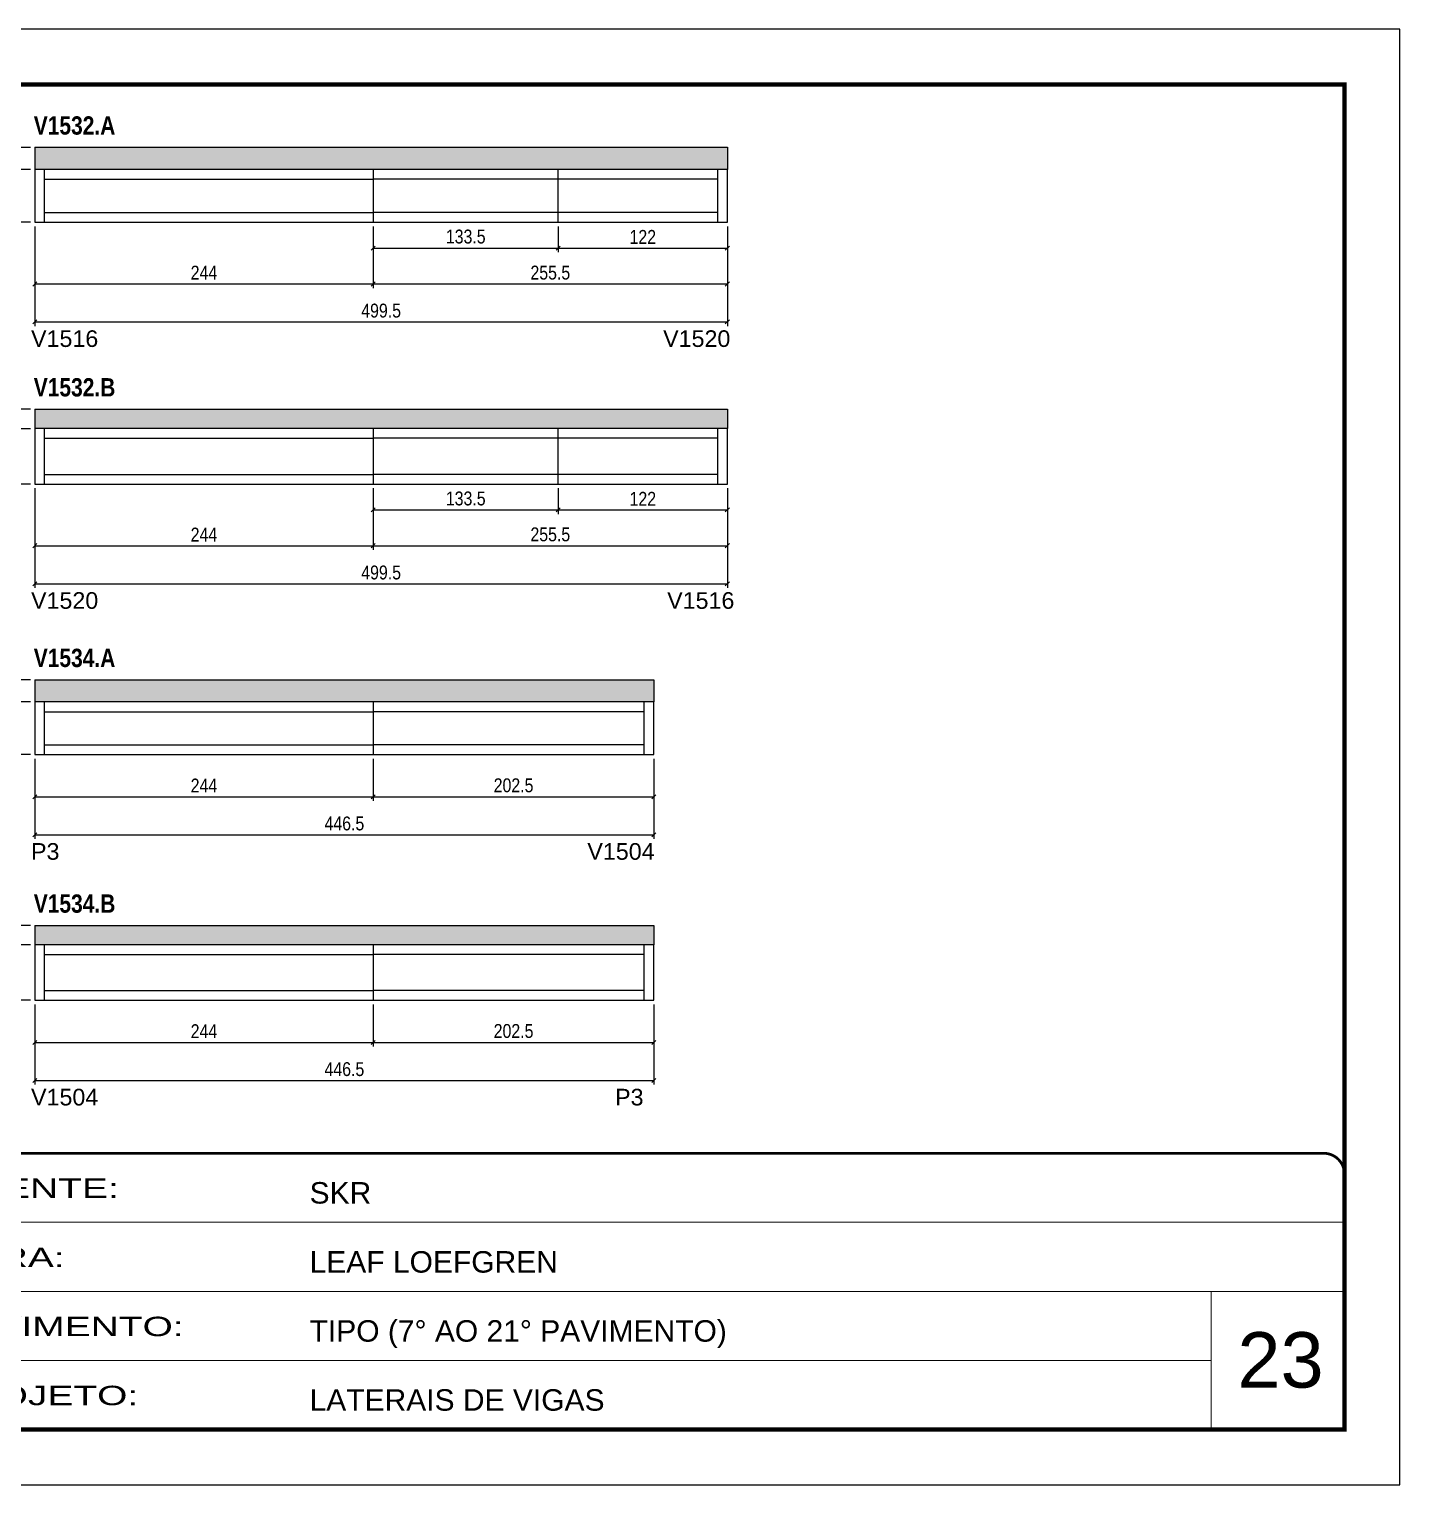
# Model space of a CAD drawing. Extents: x 3309 to 9563, y -2522 to 14608.
# Drawn here: x 6989 to 7978, y 7815 to 8865 of the extents above; entities that cross this region are included whole.
import ezdxf

# ---------------------------------------------------------------- set-up
doc = ezdxf.new("R2010")
doc.units = 0
doc.linetypes.add('CONTINUO', pattern=[0])
doc.linetypes.add('DASHED', pattern=[0.75, 0.5, -0.25])
for name, color, linetype in [('5', 5, 'Continuous'), ('COTA', 241, 'Continuous'), ('NOMENCLATURA', 7, 'Continuous'), ('Painéis', 200, 'Continuous'), ('SARR_2.2x7', 40, 'Continuous')]:
    doc.layers.add(name, color=color, linetype=linetype)
for name, color, linetype, lineweight in [('CARIMBO', 255, 'Continuous', 9), ('Folhas', 255, 'Continuous', 9), ('SARRAFO DE PRESSAO', 251, 'DASHED', 9)]:
    doc.layers.add(name, color=color, linetype=linetype, lineweight=lineweight)
doc.layers.add('Laje_Perimetro', color=7, linetype='Continuous', plot=False)
doc.styles.add('ARIAL', font='arial.ttf')
doc.styles.add('COTA TECNICA', font='techl___.ttf', dxfattribs={"height": 10})
doc.styles.get("Standard").update_dxf_attribs({"font": 'arial.ttf'})
doc.styles.add('TECNICA', font='techb___.ttf', dxfattribs={"height": 10})
doc.styles.add('Tecnologia', font='')
doc.styles.get('Tecnologia').set_extended_font_data('Forgotten Futurist')
doc.dimstyles.new('PAINEL', dxfattribs={"dimtxt": 10, "dimasz": 3, "dimexe": 3, "dimexo": 3, "dimgap": 3, "dimtad": 1, "dimdec": 1, "dimzin": 12, "dimdsep": 46, "dimtxsty": 'COTA TECNICA', "dimblk1": 'OBLIQUE', "dimblk2": 'OBLIQUE', "dimsah": 1, "dimcen": 0.9, "dimclrd": 4, "dimclre": 4, "dimclrt": 240, "dimadec": 1, "dimazin": 3, "dimtfac": 1, "dimtdec": 1, "dimtmove": 0, "dimatfit": 3, "dimfxl": 1, "dimtolj": 1, "dimtzin": 12, "dimarcsym": 0})

# ---------------------------------------------------------------- blocks, each defined once
blk = doc.blocks.new('9999999999')
at = {"color": 30, "linetype": 'CONTINUO'}
for p, q in [((98564.6, 34379.6), (99584, 34379.6)), ((98564.6, 34329.8), (99488, 34329.8)), ((99584, 34329.8), (99488, 34329.8)), ((99488, 34329.8), (99488, 34230.2)), ((98564.6, 34280), (99488, 34280))]:
    blk.add_line(p, q, dxfattribs=at)
at = {"color": 30, "linetype": 'CONTINUO', "const_width": 2}
blk.add_lwpolyline([(99584, 34230.2), (99584, 34414.4, 0.414214), (99569, 34429.4), (98229, 34429.4, 0.414214), (98214, 34414.4), (98214, 34245.2, 0.414214), (98229, 34230.2), (99584, 34230.2)], format="xyb", dxfattribs=at)
at = {"layer": 'Folhas'}
blk.add_lwpolyline([(98139, 34190.2), (99624, 34190.2), (99624, 35240.2), (98139, 35240.2)], close=True, dxfattribs=at)
at = {"layer": 'Folhas', "color": 30, "const_width": 3}
blk.add_lwpolyline([(98214, 34230.2), (99584, 34230.2), (99584, 35200.2), (98214, 35200.2)], close=True, dxfattribs=at)
at = {"color": 7, "linetype": 'Continuous', "ltscale": 5, "style": 'ARIAL'}
for s, height, p in [('SKR', 15.48, (98837.7, 34393.1)), ('LEAF LOEFGREN', 15.483, (98837.7, 34343.3)), ('TIPO (7° AO 21° PAVIMENTO)', 15.483, (98837.7, 34293.5)), ('LATERAIS DE VIGAS', 15.483, (98837.7, 34243.7))]:
    blk.add_text(s, height=height, dxfattribs=at).set_placement(p)
at = {"layer": 'Folhas', "color": 7, "style": 'Tecnologia', "width": 1.5}
for s, p in [('CLIENTE:', (98573.7, 34397.2)), ('OBRA:', (98573.7, 34347.3)), ('PAVIMENTO:', (98573.7, 34297.5)), ('PROJETO:', (98573.7, 34247.7))]:
    blk.add_text(s, height=14, dxfattribs=at).set_placement(p)
blk = doc.blocks.new('_Oblique')
at = {"color": 0, "linetype": 'ByBlock', "lineweight": -2}
blk.add_line((-0.5, -0.5), (0.5, 0.5), dxfattribs=at)
blk = doc.blocks.new('*D2239')
at = {"layer": 'COTA', "color": 4, "lineweight": -2, "transparency": 16777216}
for p, q in [((6993.4, 8722.7), (6993.4, 8650.8)), ((7492.9, 8722.7), (7492.9, 8650.8)), ((6993.4, 8653.8), (7492.9, 8653.8))]:
    blk.add_line(p, q, dxfattribs=at)
at = {"layer": 'Defpoints', "color": 0, "transparency": 16777216}
for p in [(6993.4, 8725.7), (7492.9, 8725.7), (7492.9, 8653.8)]:
    blk.add_point(p, dxfattribs=at)
at = {"layer": 'COTA', "color": 4, "lineweight": -2, "transparency": 16777216, "xscale": 3, "yscale": 3, "zscale": 3, "rotation": 180}
blk.add_blockref('_Oblique', (6993.4, 8653.8), dxfattribs=at)
at = {"layer": 'COTA', "color": 4, "lineweight": -2, "transparency": 16777216, "xscale": 3, "yscale": 3, "zscale": 3}
blk.add_blockref('_Oblique', (7492.9, 8653.8), dxfattribs=at)
at = {"layer": 'COTA', "color": 240, "transparency": 16777216, "insert": (7243.2, 8661.9), "char_height": 10, "attachment_point": 5, "style": 'COTA TECNICA'}
blk.add_mtext('\\A1;499.5', dxfattribs=at)
blk = doc.blocks.new('*D2240')
at = {"layer": 'COTA', "color": 4, "lineweight": -2, "transparency": 16777216}
for p, q in [((6993.4, 8722.7), (6993.4, 8678.2)), ((7237.4, 8722.7), (7237.4, 8678.2)), ((6993.4, 8681.2), (7237.4, 8681.2))]:
    blk.add_line(p, q, dxfattribs=at)
at = {"layer": 'Defpoints', "color": 0, "transparency": 16777216}
for p in [(6993.4, 8725.7), (7237.4, 8725.7), (7237.4, 8681.2)]:
    blk.add_point(p, dxfattribs=at)
at = {"layer": 'COTA', "color": 4, "lineweight": -2, "transparency": 16777216, "xscale": 3, "yscale": 3, "zscale": 3, "rotation": 180}
blk.add_blockref('_Oblique', (6993.4, 8681.2), dxfattribs=at)
at = {"layer": 'COTA', "color": 4, "lineweight": -2, "transparency": 16777216, "xscale": 3, "yscale": 3, "zscale": 3}
blk.add_blockref('_Oblique', (7237.4, 8681.2), dxfattribs=at)
at = {"layer": 'COTA', "color": 240, "transparency": 16777216, "insert": (7115.4, 8689.3), "char_height": 10, "attachment_point": 5, "style": 'COTA TECNICA'}
blk.add_mtext('\\A1;244', dxfattribs=at)
blk = doc.blocks.new('*D2241')
at = {"layer": 'COTA', "color": 4, "lineweight": -2, "transparency": 16777216}
for p, q in [((7237.4, 8722.7), (7237.4, 8678.2)), ((7492.9, 8722.7), (7492.9, 8678.2)), ((7237.4, 8681.2), (7492.9, 8681.2))]:
    blk.add_line(p, q, dxfattribs=at)
at = {"layer": 'Defpoints', "color": 0, "transparency": 16777216}
for p in [(7237.4, 8725.7), (7492.9, 8725.7), (7492.9, 8681.2)]:
    blk.add_point(p, dxfattribs=at)
at = {"layer": 'COTA', "color": 4, "lineweight": -2, "transparency": 16777216, "xscale": 3, "yscale": 3, "zscale": 3, "rotation": 180}
blk.add_blockref('_Oblique', (7237.4, 8681.2), dxfattribs=at)
at = {"layer": 'COTA', "color": 4, "lineweight": -2, "transparency": 16777216, "xscale": 3, "yscale": 3, "zscale": 3}
blk.add_blockref('_Oblique', (7492.9, 8681.2), dxfattribs=at)
at = {"layer": 'COTA', "color": 240, "transparency": 16777216, "insert": (7365.2, 8689.3), "char_height": 10, "attachment_point": 5, "style": 'COTA TECNICA'}
blk.add_mtext('\\A1;255.5', dxfattribs=at)
blk = doc.blocks.new('*D2242')
at = {"layer": 'COTA', "color": 4, "lineweight": -2, "transparency": 16777216}
for p, q in [((6972.7, 8779.7), (6972.7, 8798.7)), ((6990.4, 8779.7), (6969.7, 8779.7)), ((6972.7, 8763.7), (6972.7, 8779.7)), ((6990.4, 8763.7), (6969.7, 8763.7))]:
    blk.add_line(p, q, dxfattribs=at)
at = {"layer": 'Defpoints', "color": 0, "transparency": 16777216}
for p in [(6972.7, 8779.7), (6993.4, 8779.7), (6993.4, 8763.7)]:
    blk.add_point(p, dxfattribs=at)
at = {"layer": 'COTA', "color": 4, "lineweight": -2, "transparency": 16777216, "xscale": 3, "yscale": 3, "zscale": 3}
for p, rotation in [((6972.7, 8779.7), 90), ((6972.7, 8763.7), 270)]:
    blk.add_blockref('_Oblique', p, dxfattribs=dict(at, rotation=rotation))
at = {"layer": 'COTA', "color": 240, "transparency": 16777216, "insert": (6964.6, 8790.7), "char_height": 10, "attachment_point": 5, "rotation": 90, "style": 'COTA TECNICA'}
blk.add_mtext('\\A1;16', dxfattribs=at)
blk = doc.blocks.new('*D2243')
at = {"layer": 'COTA', "color": 4, "lineweight": -2, "transparency": 16777216}
for p, q in [((6990.4, 8763.7), (6969.7, 8763.7)), ((6972.7, 8763.7), (6972.7, 8725.7)), ((6990.4, 8725.7), (6969.7, 8725.7))]:
    blk.add_line(p, q, dxfattribs=at)
at = {"layer": 'Defpoints', "color": 0, "transparency": 16777216}
for p in [(6993.4, 8763.7), (6972.7, 8725.7), (6993.4, 8725.7)]:
    blk.add_point(p, dxfattribs=at)
at = {"layer": 'COTA', "color": 4, "lineweight": -2, "transparency": 16777216, "xscale": 3, "yscale": 3, "zscale": 3}
for p, rotation in [((6972.7, 8763.7), 90), ((6972.7, 8725.7), 270)]:
    blk.add_blockref('_Oblique', p, dxfattribs=dict(at, rotation=rotation))
at = {"layer": 'COTA', "color": 240, "transparency": 16777216, "insert": (6964.5, 8744.7), "char_height": 10, "attachment_point": 5, "rotation": 90, "style": 'COTA TECNICA'}
blk.add_mtext('\\A1;38', dxfattribs=at)
blk = doc.blocks.new('*D2244')
at = {"layer": 'COTA', "color": 4, "lineweight": -2, "transparency": 16777216}
for p, q in [((6990.4, 8779.7), (6939.5, 8779.7)), ((6942.5, 8725.7), (6942.5, 8779.7)), ((6990.4, 8725.7), (6939.5, 8725.7))]:
    blk.add_line(p, q, dxfattribs=at)
at = {"layer": 'Defpoints', "color": 0, "transparency": 16777216}
for p in [(6942.5, 8779.7), (6993.4, 8779.7), (6993.4, 8725.7)]:
    blk.add_point(p, dxfattribs=at)
at = {"layer": 'COTA', "color": 4, "lineweight": -2, "transparency": 16777216, "xscale": 3, "yscale": 3, "zscale": 3}
for p, rotation in [((6942.5, 8779.7), 90), ((6942.5, 8725.7), 270)]:
    blk.add_blockref('_Oblique', p, dxfattribs=dict(at, rotation=rotation))
at = {"layer": 'COTA', "color": 240, "transparency": 16777216, "insert": (6934.4, 8752.7), "char_height": 10, "attachment_point": 5, "rotation": 90, "style": 'COTA TECNICA'}
blk.add_mtext('\\A1;54', dxfattribs=at)
blk = doc.blocks.new('*D2235')
at = {"layer": 'COTA', "color": 4, "lineweight": -2, "transparency": 16777216}
for p, q in [((6993.4, 8533.8), (6993.4, 8461.9)), ((7492.9, 8533.8), (7492.9, 8461.9)), ((6993.4, 8464.9), (7492.9, 8464.9))]:
    blk.add_line(p, q, dxfattribs=at)
at = {"layer": 'Defpoints', "color": 0, "transparency": 16777216}
for p in [(6993.4, 8536.8), (7492.9, 8536.8), (7492.9, 8464.9)]:
    blk.add_point(p, dxfattribs=at)
at = {"layer": 'COTA', "color": 4, "lineweight": -2, "transparency": 16777216, "xscale": 3, "yscale": 3, "zscale": 3, "rotation": 180}
blk.add_blockref('_Oblique', (6993.4, 8464.9), dxfattribs=at)
at = {"layer": 'COTA', "color": 4, "lineweight": -2, "transparency": 16777216, "xscale": 3, "yscale": 3, "zscale": 3}
blk.add_blockref('_Oblique', (7492.9, 8464.9), dxfattribs=at)
at = {"layer": 'COTA', "color": 240, "transparency": 16777216, "insert": (7243.2, 8473), "char_height": 10, "attachment_point": 5, "style": 'COTA TECNICA'}
blk.add_mtext('\\A1;499.5', dxfattribs=at)
blk = doc.blocks.new('*D2236')
at = {"layer": 'COTA', "color": 4, "lineweight": -2, "transparency": 16777216}
for p, q in [((6993.4, 8533.8), (6993.4, 8489.4)), ((7237.4, 8533.8), (7237.4, 8489.4)), ((6993.4, 8492.4), (7237.4, 8492.4))]:
    blk.add_line(p, q, dxfattribs=at)
at = {"layer": 'Defpoints', "color": 0, "transparency": 16777216}
for p in [(6993.4, 8536.8), (7237.4, 8536.8), (7237.4, 8492.4)]:
    blk.add_point(p, dxfattribs=at)
at = {"layer": 'COTA', "color": 4, "lineweight": -2, "transparency": 16777216, "xscale": 3, "yscale": 3, "zscale": 3, "rotation": 180}
blk.add_blockref('_Oblique', (6993.4, 8492.4), dxfattribs=at)
at = {"layer": 'COTA', "color": 4, "lineweight": -2, "transparency": 16777216, "xscale": 3, "yscale": 3, "zscale": 3}
blk.add_blockref('_Oblique', (7237.4, 8492.4), dxfattribs=at)
at = {"layer": 'COTA', "color": 240, "transparency": 16777216, "insert": (7115.4, 8500.4), "char_height": 10, "attachment_point": 5, "style": 'COTA TECNICA'}
blk.add_mtext('\\A1;244', dxfattribs=at)
blk = doc.blocks.new('*D2237')
at = {"layer": 'COTA', "color": 4, "lineweight": -2, "transparency": 16777216}
for p, q in [((7237.4, 8533.8), (7237.4, 8489.4)), ((7492.9, 8533.8), (7492.9, 8489.4)), ((7237.4, 8492.4), (7492.9, 8492.4))]:
    blk.add_line(p, q, dxfattribs=at)
at = {"layer": 'Defpoints', "color": 0, "transparency": 16777216}
for p in [(7237.4, 8536.8), (7492.9, 8536.8), (7492.9, 8492.4)]:
    blk.add_point(p, dxfattribs=at)
at = {"layer": 'COTA', "color": 4, "lineweight": -2, "transparency": 16777216, "xscale": 3, "yscale": 3, "zscale": 3, "rotation": 180}
blk.add_blockref('_Oblique', (7237.4, 8492.4), dxfattribs=at)
at = {"layer": 'COTA', "color": 4, "lineweight": -2, "transparency": 16777216, "xscale": 3, "yscale": 3, "zscale": 3}
blk.add_blockref('_Oblique', (7492.9, 8492.4), dxfattribs=at)
at = {"layer": 'COTA', "color": 240, "transparency": 16777216, "insert": (7365.2, 8500.5), "char_height": 10, "attachment_point": 5, "style": 'COTA TECNICA'}
blk.add_mtext('\\A1;255.5', dxfattribs=at)
blk = doc.blocks.new('*D2238')
at = {"layer": 'COTA', "color": 4, "lineweight": -2, "transparency": 16777216}
for p, q in [((6972.7, 8590.8), (6972.7, 8610)), ((6990.4, 8590.8), (6969.7, 8590.8)), ((6972.7, 8576.8), (6972.7, 8590.8)), ((6990.4, 8576.8), (6969.7, 8576.8))]:
    blk.add_line(p, q, dxfattribs=at)
at = {"layer": 'Defpoints', "color": 0, "transparency": 16777216}
for p in [(6972.7, 8590.8), (6993.4, 8590.8), (6993.4, 8576.8)]:
    blk.add_point(p, dxfattribs=at)
at = {"layer": 'COTA', "color": 4, "lineweight": -2, "transparency": 16777216, "xscale": 3, "yscale": 3, "zscale": 3}
for p, rotation in [((6972.7, 8590.8), 90), ((6972.7, 8576.8), 270)]:
    blk.add_blockref('_Oblique', p, dxfattribs=dict(at, rotation=rotation))
at = {"layer": 'COTA', "color": 240, "transparency": 16777216, "insert": (6964.6, 8601.9), "char_height": 10, "attachment_point": 5, "rotation": 90, "style": 'COTA TECNICA'}
blk.add_mtext('\\A1;14', dxfattribs=at)
blk = doc.blocks.new('*D2233')
at = {"layer": 'COTA', "color": 4, "lineweight": -2, "transparency": 16777216}
for p, q in [((6990.4, 8576.8), (6969.7, 8576.8)), ((6972.7, 8576.8), (6972.7, 8536.8)), ((6990.4, 8536.8), (6969.7, 8536.8))]:
    blk.add_line(p, q, dxfattribs=at)
at = {"layer": 'Defpoints', "color": 0, "transparency": 16777216}
for p in [(6993.4, 8576.8), (6972.7, 8536.8), (6993.4, 8536.8)]:
    blk.add_point(p, dxfattribs=at)
at = {"layer": 'COTA', "color": 4, "lineweight": -2, "transparency": 16777216, "xscale": 3, "yscale": 3, "zscale": 3}
for p, rotation in [((6972.7, 8576.8), 90), ((6972.7, 8536.8), 270)]:
    blk.add_blockref('_Oblique', p, dxfattribs=dict(at, rotation=rotation))
at = {"layer": 'COTA', "color": 240, "transparency": 16777216, "insert": (6964.6, 8556.8), "char_height": 10, "attachment_point": 5, "rotation": 90, "style": 'COTA TECNICA'}
blk.add_mtext('\\A1;40', dxfattribs=at)
blk = doc.blocks.new('*D2234')
at = {"layer": 'COTA', "color": 4, "lineweight": -2, "transparency": 16777216}
for p, q in [((6990.4, 8590.8), (6939.5, 8590.8)), ((6942.5, 8536.8), (6942.5, 8590.8)), ((6990.4, 8536.8), (6939.5, 8536.8))]:
    blk.add_line(p, q, dxfattribs=at)
at = {"layer": 'Defpoints', "color": 0, "transparency": 16777216}
for p in [(6942.5, 8590.8), (6993.4, 8590.8), (6993.4, 8536.8)]:
    blk.add_point(p, dxfattribs=at)
at = {"layer": 'COTA', "color": 4, "lineweight": -2, "transparency": 16777216, "xscale": 3, "yscale": 3, "zscale": 3}
for p, rotation in [((6942.5, 8590.8), 90), ((6942.5, 8536.8), 270)]:
    blk.add_blockref('_Oblique', p, dxfattribs=dict(at, rotation=rotation))
at = {"layer": 'COTA', "color": 240, "transparency": 16777216, "insert": (6934.4, 8563.8), "char_height": 10, "attachment_point": 5, "rotation": 90, "style": 'COTA TECNICA'}
blk.add_mtext('\\A1;54', dxfattribs=at)
blk = doc.blocks.new('*D2251')
at = {"layer": 'COTA', "color": 4, "lineweight": -2, "transparency": 16777216}
for p, q in [((6993.4, 8338.7), (6993.4, 8280.9)), ((7439.9, 8338.7), (7439.9, 8280.9)), ((6993.4, 8283.9), (7439.9, 8283.9))]:
    blk.add_line(p, q, dxfattribs=at)
at = {"layer": 'Defpoints', "color": 0, "transparency": 16777216}
for p in [(6993.4, 8341.7), (7439.9, 8341.7), (7439.9, 8283.9)]:
    blk.add_point(p, dxfattribs=at)
at = {"layer": 'COTA', "color": 4, "lineweight": -2, "transparency": 16777216, "xscale": 3, "yscale": 3, "zscale": 3, "rotation": 180}
blk.add_blockref('_Oblique', (6993.4, 8283.9), dxfattribs=at)
at = {"layer": 'COTA', "color": 4, "lineweight": -2, "transparency": 16777216, "xscale": 3, "yscale": 3, "zscale": 3}
blk.add_blockref('_Oblique', (7439.9, 8283.9), dxfattribs=at)
at = {"layer": 'COTA', "color": 240, "transparency": 16777216, "insert": (7216.7, 8292), "char_height": 10, "attachment_point": 5, "style": 'COTA TECNICA'}
blk.add_mtext('\\A1;446.5', dxfattribs=at)
blk = doc.blocks.new('*D2252')
at = {"layer": 'COTA', "color": 4, "lineweight": -2, "transparency": 16777216}
for p, q in [((6993.4, 8338.7), (6993.4, 8308.3)), ((7237.4, 8338.7), (7237.4, 8308.3)), ((6993.4, 8311.3), (7237.4, 8311.3))]:
    blk.add_line(p, q, dxfattribs=at)
at = {"layer": 'Defpoints', "color": 0, "transparency": 16777216}
for p in [(6993.4, 8341.7), (7237.4, 8341.7), (7237.4, 8311.3)]:
    blk.add_point(p, dxfattribs=at)
at = {"layer": 'COTA', "color": 4, "lineweight": -2, "transparency": 16777216, "xscale": 3, "yscale": 3, "zscale": 3, "rotation": 180}
blk.add_blockref('_Oblique', (6993.4, 8311.3), dxfattribs=at)
at = {"layer": 'COTA', "color": 4, "lineweight": -2, "transparency": 16777216, "xscale": 3, "yscale": 3, "zscale": 3}
blk.add_blockref('_Oblique', (7237.4, 8311.3), dxfattribs=at)
at = {"layer": 'COTA', "color": 240, "transparency": 16777216, "insert": (7115.4, 8319.4), "char_height": 10, "attachment_point": 5, "style": 'COTA TECNICA'}
blk.add_mtext('\\A1;244', dxfattribs=at)
blk = doc.blocks.new('*D2253')
at = {"layer": 'COTA', "color": 4, "lineweight": -2, "transparency": 16777216}
for p, q in [((7237.4, 8338.7), (7237.4, 8308.3)), ((7439.9, 8338.7), (7439.9, 8308.3)), ((7237.4, 8311.3), (7439.9, 8311.3))]:
    blk.add_line(p, q, dxfattribs=at)
at = {"layer": 'Defpoints', "color": 0, "transparency": 16777216}
for p in [(7237.4, 8341.7), (7439.9, 8341.7), (7439.9, 8311.3)]:
    blk.add_point(p, dxfattribs=at)
at = {"layer": 'COTA', "color": 4, "lineweight": -2, "transparency": 16777216, "xscale": 3, "yscale": 3, "zscale": 3, "rotation": 180}
blk.add_blockref('_Oblique', (7237.4, 8311.3), dxfattribs=at)
at = {"layer": 'COTA', "color": 4, "lineweight": -2, "transparency": 16777216, "xscale": 3, "yscale": 3, "zscale": 3}
blk.add_blockref('_Oblique', (7439.9, 8311.3), dxfattribs=at)
at = {"layer": 'COTA', "color": 240, "transparency": 16777216, "insert": (7338.7, 8319.5), "char_height": 10, "attachment_point": 5, "style": 'COTA TECNICA'}
blk.add_mtext('\\A1;202.5', dxfattribs=at)
blk = doc.blocks.new('*D2254')
at = {"layer": 'COTA', "color": 4, "lineweight": -2, "transparency": 16777216}
for p, q in [((6972.7, 8395.7), (6972.7, 8414.7)), ((6990.4, 8395.7), (6969.7, 8395.7)), ((6972.7, 8379.7), (6972.7, 8395.7)), ((6990.4, 8379.7), (6969.7, 8379.7))]:
    blk.add_line(p, q, dxfattribs=at)
at = {"layer": 'Defpoints', "color": 0, "transparency": 16777216}
for p in [(6972.7, 8395.7), (6993.4, 8395.7), (6993.4, 8379.7)]:
    blk.add_point(p, dxfattribs=at)
at = {"layer": 'COTA', "color": 4, "lineweight": -2, "transparency": 16777216, "xscale": 3, "yscale": 3, "zscale": 3}
for p, rotation in [((6972.7, 8395.7), 90), ((6972.7, 8379.7), 270)]:
    blk.add_blockref('_Oblique', p, dxfattribs=dict(at, rotation=rotation))
at = {"layer": 'COTA', "color": 240, "transparency": 16777216, "insert": (6964.6, 8406.7), "char_height": 10, "attachment_point": 5, "rotation": 90, "style": 'COTA TECNICA'}
blk.add_mtext('\\A1;16', dxfattribs=at)
blk = doc.blocks.new('*D2255')
at = {"layer": 'COTA', "color": 4, "lineweight": -2, "transparency": 16777216}
for p, q in [((6990.4, 8379.7), (6969.7, 8379.7)), ((6972.7, 8379.7), (6972.7, 8341.7)), ((6990.4, 8341.7), (6969.7, 8341.7))]:
    blk.add_line(p, q, dxfattribs=at)
at = {"layer": 'Defpoints', "color": 0, "transparency": 16777216}
for p in [(6993.4, 8379.7), (6972.7, 8341.7), (6993.4, 8341.7)]:
    blk.add_point(p, dxfattribs=at)
at = {"layer": 'COTA', "color": 4, "lineweight": -2, "transparency": 16777216, "xscale": 3, "yscale": 3, "zscale": 3}
for p, rotation in [((6972.7, 8379.7), 90), ((6972.7, 8341.7), 270)]:
    blk.add_blockref('_Oblique', p, dxfattribs=dict(at, rotation=rotation))
at = {"layer": 'COTA', "color": 240, "transparency": 16777216, "insert": (6964.5, 8360.7), "char_height": 10, "attachment_point": 5, "rotation": 90, "style": 'COTA TECNICA'}
blk.add_mtext('\\A1;38', dxfattribs=at)
blk = doc.blocks.new('*D2256')
at = {"layer": 'COTA', "color": 4, "lineweight": -2, "transparency": 16777216}
for p, q in [((6990.4, 8395.7), (6935.5, 8395.7)), ((6938.5, 8341.7), (6938.5, 8395.7)), ((6990.4, 8341.7), (6935.5, 8341.7))]:
    blk.add_line(p, q, dxfattribs=at)
at = {"layer": 'Defpoints', "color": 0, "transparency": 16777216}
for p in [(6938.5, 8395.7), (6993.4, 8395.7), (6993.4, 8341.7)]:
    blk.add_point(p, dxfattribs=at)
at = {"layer": 'COTA', "color": 4, "lineweight": -2, "transparency": 16777216, "xscale": 3, "yscale": 3, "zscale": 3}
for p, rotation in [((6938.5, 8395.7), 90), ((6938.5, 8341.7), 270)]:
    blk.add_blockref('_Oblique', p, dxfattribs=dict(at, rotation=rotation))
at = {"layer": 'COTA', "color": 240, "transparency": 16777216, "insert": (6930.4, 8370.7), "char_height": 10, "attachment_point": 5, "rotation": 90, "style": 'COTA TECNICA'}
blk.add_mtext('\\A1;54', dxfattribs=at)
blk = doc.blocks.new('*D2247')
at = {"layer": 'COTA', "color": 4, "lineweight": -2, "transparency": 16777216}
for p, q in [((6993.4, 8161.5), (6993.4, 8103.7)), ((7439.9, 8161.5), (7439.9, 8103.7)), ((6993.4, 8106.7), (7439.9, 8106.7))]:
    blk.add_line(p, q, dxfattribs=at)
at = {"layer": 'Defpoints', "color": 0, "transparency": 16777216}
for p in [(6993.4, 8164.5), (7439.9, 8164.5), (7439.9, 8106.7)]:
    blk.add_point(p, dxfattribs=at)
at = {"layer": 'COTA', "color": 4, "lineweight": -2, "transparency": 16777216, "xscale": 3, "yscale": 3, "zscale": 3, "rotation": 180}
blk.add_blockref('_Oblique', (6993.4, 8106.7), dxfattribs=at)
at = {"layer": 'COTA', "color": 4, "lineweight": -2, "transparency": 16777216, "xscale": 3, "yscale": 3, "zscale": 3}
blk.add_blockref('_Oblique', (7439.9, 8106.7), dxfattribs=at)
at = {"layer": 'COTA', "color": 240, "transparency": 16777216, "insert": (7216.7, 8114.8), "char_height": 10, "attachment_point": 5, "style": 'COTA TECNICA'}
blk.add_mtext('\\A1;446.5', dxfattribs=at)
blk = doc.blocks.new('*D2248')
at = {"layer": 'COTA', "color": 4, "lineweight": -2, "transparency": 16777216}
for p, q in [((6993.4, 8161.5), (6993.4, 8131.1)), ((7237.4, 8161.5), (7237.4, 8131.1)), ((6993.4, 8134.1), (7237.4, 8134.1))]:
    blk.add_line(p, q, dxfattribs=at)
at = {"layer": 'Defpoints', "color": 0, "transparency": 16777216}
for p in [(6993.4, 8164.5), (7237.4, 8164.5), (7237.4, 8134.1)]:
    blk.add_point(p, dxfattribs=at)
at = {"layer": 'COTA', "color": 4, "lineweight": -2, "transparency": 16777216, "xscale": 3, "yscale": 3, "zscale": 3, "rotation": 180}
blk.add_blockref('_Oblique', (6993.4, 8134.1), dxfattribs=at)
at = {"layer": 'COTA', "color": 4, "lineweight": -2, "transparency": 16777216, "xscale": 3, "yscale": 3, "zscale": 3}
blk.add_blockref('_Oblique', (7237.4, 8134.1), dxfattribs=at)
at = {"layer": 'COTA', "color": 240, "transparency": 16777216, "insert": (7115.4, 8142.2), "char_height": 10, "attachment_point": 5, "style": 'COTA TECNICA'}
blk.add_mtext('\\A1;244', dxfattribs=at)
blk = doc.blocks.new('*D2249')
at = {"layer": 'COTA', "color": 4, "lineweight": -2, "transparency": 16777216}
for p, q in [((7237.4, 8161.5), (7237.4, 8131.1)), ((7439.9, 8161.5), (7439.9, 8131.1)), ((7237.4, 8134.1), (7439.9, 8134.1))]:
    blk.add_line(p, q, dxfattribs=at)
at = {"layer": 'Defpoints', "color": 0, "transparency": 16777216}
for p in [(7237.4, 8164.5), (7439.9, 8164.5), (7439.9, 8134.1)]:
    blk.add_point(p, dxfattribs=at)
at = {"layer": 'COTA', "color": 4, "lineweight": -2, "transparency": 16777216, "xscale": 3, "yscale": 3, "zscale": 3, "rotation": 180}
blk.add_blockref('_Oblique', (7237.4, 8134.1), dxfattribs=at)
at = {"layer": 'COTA', "color": 4, "lineweight": -2, "transparency": 16777216, "xscale": 3, "yscale": 3, "zscale": 3}
blk.add_blockref('_Oblique', (7439.9, 8134.1), dxfattribs=at)
at = {"layer": 'COTA', "color": 240, "transparency": 16777216, "insert": (7338.7, 8142.3), "char_height": 10, "attachment_point": 5, "style": 'COTA TECNICA'}
blk.add_mtext('\\A1;202.5', dxfattribs=at)
blk = doc.blocks.new('*D2250')
at = {"layer": 'COTA', "color": 4, "lineweight": -2, "transparency": 16777216}
for p, q in [((6972.7, 8218.5), (6972.7, 8237.6)), ((6990.4, 8218.5), (6969.7, 8218.5)), ((6972.7, 8204.5), (6972.7, 8218.5)), ((6990.4, 8204.5), (6969.7, 8204.5))]:
    blk.add_line(p, q, dxfattribs=at)
at = {"layer": 'Defpoints', "color": 0, "transparency": 16777216}
for p in [(6972.7, 8218.5), (6993.4, 8218.5), (6993.4, 8204.5)]:
    blk.add_point(p, dxfattribs=at)
at = {"layer": 'COTA', "color": 4, "lineweight": -2, "transparency": 16777216, "xscale": 3, "yscale": 3, "zscale": 3}
for p, rotation in [((6972.7, 8218.5), 90), ((6972.7, 8204.5), 270)]:
    blk.add_blockref('_Oblique', p, dxfattribs=dict(at, rotation=rotation))
at = {"layer": 'COTA', "color": 240, "transparency": 16777216, "insert": (6964.6, 8229.5), "char_height": 10, "attachment_point": 5, "rotation": 90, "style": 'COTA TECNICA'}
blk.add_mtext('\\A1;14', dxfattribs=at)
blk = doc.blocks.new('*D2245')
at = {"layer": 'COTA', "color": 4, "lineweight": -2, "transparency": 16777216}
for p, q in [((6990.4, 8204.5), (6969.7, 8204.5)), ((6972.7, 8204.5), (6972.7, 8164.5)), ((6990.4, 8164.5), (6969.7, 8164.5))]:
    blk.add_line(p, q, dxfattribs=at)
at = {"layer": 'Defpoints', "color": 0, "transparency": 16777216}
for p in [(6993.4, 8204.5), (6972.7, 8164.5), (6993.4, 8164.5)]:
    blk.add_point(p, dxfattribs=at)
at = {"layer": 'COTA', "color": 4, "lineweight": -2, "transparency": 16777216, "xscale": 3, "yscale": 3, "zscale": 3}
for p, rotation in [((6972.7, 8204.5), 90), ((6972.7, 8164.5), 270)]:
    blk.add_blockref('_Oblique', p, dxfattribs=dict(at, rotation=rotation))
at = {"layer": 'COTA', "color": 240, "transparency": 16777216, "insert": (6964.6, 8184.5), "char_height": 10, "attachment_point": 5, "rotation": 90, "style": 'COTA TECNICA'}
blk.add_mtext('\\A1;40', dxfattribs=at)
blk = doc.blocks.new('*D2246')
at = {"layer": 'COTA', "color": 4, "lineweight": -2, "transparency": 16777216}
for p, q in [((6990.4, 8218.5), (6935.5, 8218.5)), ((6938.5, 8164.5), (6938.5, 8218.5)), ((6990.4, 8164.5), (6935.5, 8164.5))]:
    blk.add_line(p, q, dxfattribs=at)
at = {"layer": 'Defpoints', "color": 0, "transparency": 16777216}
for p in [(6938.5, 8218.5), (6993.4, 8218.5), (6993.4, 8164.5)]:
    blk.add_point(p, dxfattribs=at)
at = {"layer": 'COTA', "color": 4, "lineweight": -2, "transparency": 16777216, "xscale": 3, "yscale": 3, "zscale": 3}
for p, rotation in [((6938.5, 8218.5), 90), ((6938.5, 8164.5), 270)]:
    blk.add_blockref('_Oblique', p, dxfattribs=dict(at, rotation=rotation))
at = {"layer": 'COTA', "color": 240, "transparency": 16777216, "insert": (6930.4, 8193.5), "char_height": 10, "attachment_point": 5, "rotation": 90, "style": 'COTA TECNICA'}
blk.add_mtext('\\A1;54', dxfattribs=at)
blk = doc.blocks.new('*D2632')
at = {"layer": 'COTA', "color": 4, "lineweight": -2, "transparency": 16777216}
for p, q in [((7237.4, 8722.7), (7237.4, 8704)), ((7370.9, 8722.7), (7370.9, 8704)), ((7237.4, 8707), (7370.9, 8707))]:
    blk.add_line(p, q, dxfattribs=at)
at = {"layer": 'Defpoints', "color": 0, "transparency": 16777216}
for p in [(7237.4, 8725.7), (7370.9, 8725.7), (7370.9, 8707)]:
    blk.add_point(p, dxfattribs=at)
at = {"layer": 'COTA', "color": 4, "lineweight": -2, "transparency": 16777216, "xscale": 3, "yscale": 3, "zscale": 3, "rotation": 180}
blk.add_blockref('_Oblique', (7237.4, 8707), dxfattribs=at)
at = {"layer": 'COTA', "color": 4, "lineweight": -2, "transparency": 16777216, "xscale": 3, "yscale": 3, "zscale": 3}
blk.add_blockref('_Oblique', (7370.9, 8707), dxfattribs=at)
at = {"layer": 'COTA', "color": 240, "transparency": 16777216, "insert": (7304.2, 8715.3), "char_height": 10, "attachment_point": 5, "style": 'COTA TECNICA'}
blk.add_mtext('\\A1;133.5', dxfattribs=at)
blk = doc.blocks.new('*D2633')
at = {"layer": 'COTA', "color": 4, "lineweight": -2, "transparency": 16777216}
for p, q in [((7370.9, 8722.7), (7370.9, 8704)), ((7492.9, 8722.7), (7492.9, 8704)), ((7370.9, 8707), (7492.9, 8707))]:
    blk.add_line(p, q, dxfattribs=at)
at = {"layer": 'Defpoints', "color": 0, "transparency": 16777216}
for p in [(7370.9, 8725.7), (7492.9, 8725.7), (7492.9, 8707)]:
    blk.add_point(p, dxfattribs=at)
at = {"layer": 'COTA', "color": 4, "lineweight": -2, "transparency": 16777216, "xscale": 3, "yscale": 3, "zscale": 3, "rotation": 180}
blk.add_blockref('_Oblique', (7370.9, 8707), dxfattribs=at)
at = {"layer": 'COTA', "color": 4, "lineweight": -2, "transparency": 16777216, "xscale": 3, "yscale": 3, "zscale": 3}
blk.add_blockref('_Oblique', (7492.9, 8707), dxfattribs=at)
at = {"layer": 'COTA', "color": 240, "transparency": 16777216, "insert": (7431.9, 8715.1), "char_height": 10, "attachment_point": 5, "style": 'COTA TECNICA'}
blk.add_mtext('\\A1;122', dxfattribs=at)
blk = doc.blocks.new('*D2634')
at = {"layer": 'COTA', "color": 4, "lineweight": -2, "transparency": 16777216}
for p, q in [((7237.4, 8533.8), (7237.4, 8515.2)), ((7370.9, 8533.8), (7370.9, 8515.2)), ((7237.4, 8518.2), (7370.9, 8518.2))]:
    blk.add_line(p, q, dxfattribs=at)
at = {"layer": 'Defpoints', "color": 0, "transparency": 16777216}
for p in [(7237.4, 8536.8), (7370.9, 8536.8), (7370.9, 8518.2)]:
    blk.add_point(p, dxfattribs=at)
at = {"layer": 'COTA', "color": 4, "lineweight": -2, "transparency": 16777216, "xscale": 3, "yscale": 3, "zscale": 3, "rotation": 180}
blk.add_blockref('_Oblique', (7237.4, 8518.2), dxfattribs=at)
at = {"layer": 'COTA', "color": 4, "lineweight": -2, "transparency": 16777216, "xscale": 3, "yscale": 3, "zscale": 3}
blk.add_blockref('_Oblique', (7370.9, 8518.2), dxfattribs=at)
at = {"layer": 'COTA', "color": 240, "transparency": 16777216, "insert": (7304.2, 8526.4), "char_height": 10, "attachment_point": 5, "style": 'COTA TECNICA'}
blk.add_mtext('\\A1;133.5', dxfattribs=at)
blk = doc.blocks.new('*D2635')
at = {"layer": 'COTA', "color": 4, "lineweight": -2, "transparency": 16777216}
for p, q in [((7370.9, 8533.8), (7370.9, 8515.2)), ((7492.9, 8533.8), (7492.9, 8515.2)), ((7370.9, 8518.2), (7492.9, 8518.2))]:
    blk.add_line(p, q, dxfattribs=at)
at = {"layer": 'Defpoints', "color": 0, "transparency": 16777216}
for p in [(7370.9, 8536.8), (7492.9, 8536.8), (7492.9, 8518.2)]:
    blk.add_point(p, dxfattribs=at)
at = {"layer": 'COTA', "color": 4, "lineweight": -2, "transparency": 16777216, "xscale": 3, "yscale": 3, "zscale": 3, "rotation": 180}
blk.add_blockref('_Oblique', (7370.9, 8518.2), dxfattribs=at)
at = {"layer": 'COTA', "color": 4, "lineweight": -2, "transparency": 16777216, "xscale": 3, "yscale": 3, "zscale": 3}
blk.add_blockref('_Oblique', (7492.9, 8518.2), dxfattribs=at)
at = {"layer": 'COTA', "color": 240, "transparency": 16777216, "insert": (7431.9, 8526.2), "char_height": 10, "attachment_point": 5, "style": 'COTA TECNICA'}
blk.add_mtext('\\A1;122', dxfattribs=at)

msp = doc.modelspace()

# ---------------------------------------------------------------- hatches: boundary and pattern name
at = {"layer": 'COTA'}
h = msp.add_hatch(dxfattribs=at)
h.set_pattern_fill('AR-CONC', color=256, scale=0.03)
h.set_pattern_definition([(50, (0, -3435.7507), (5.46554, -0.4781726), [0.5715, -6.2865]), (355, (0, -3435.7507), (-1.0573026, 5.7317054), [0.4572, -5.0292175]), (100.451445, (0.4555, -3435.7905), (4.4082374, 5.2535326), [0.4857003, -5.3427073]), (46.1842, (0, -3434.227), (8.1323712, -1.2612698), [0.85725, -9.42975]), (96.63556, (0.678, -3434.332), (7.122124, 7.4227837), [0.7285507, -8.0140682]), (351.18415, (0, -3434.227), (7.122124, 7.4227837), [0.685799, -7.543792]), (21, (0.762, -3434.6077), (4.5484317, -3.067956), [0.5715, -6.2865]), (326, (0.762, -3434.6077), (1.8540609, 5.525639), [0.4572, -5.0292]), (71.451445, (1.141, -3434.8634), (6.4024926, 2.457683), [0.4857003, -5.3426981]), (37.5, (0, -3435.7507), (0.0926581, 2.53665117), [0, -4.96824, 0, -5.1054, 0, -5.04825]), (7.5, (0, -3435.7507), (2.0045899, 3.00541724), [0, -2.91084, 0, -4.85394, 0, -1.92405]), (327.5, (-1.6993, -3435.7507), (4.06771786, -0.17186232), [0, -1.905, 0, -5.9436, 0, -7.8867]), (317.5, (-2.4613, -3435.7507), (4.4438754, 0.7627947), [0, -2.4765, 0, -3.94716, 0, -5.6007])])
h.paths.add_polyline_path([(6993.4, 8779.72), (6993.4, 8763.72), (7492.9, 8763.72), (7492.9, 8779.72)])
h = msp.add_hatch(dxfattribs=at)
h.set_pattern_fill('AR-CONC', color=256, scale=0.03)
h.set_pattern_definition([(50, (0, -3622.621), (5.46554, -0.4781726), [0.5715, -6.2865]), (355, (0, -3622.621), (-1.0573026, 5.7317054), [0.4572, -5.0292175]), (100.451445, (0.4555, -3622.661), (4.4082374, 5.2535326), [0.4857003, -5.3427073]), (46.1842, (0, -3621.097), (8.1323712, -1.2612698), [0.85725, -9.42975]), (96.63556, (0.678, -3621.202), (7.122124, 7.4227837), [0.7285507, -8.0140682]), (351.18415, (0, -3621.097), (7.122124, 7.4227837), [0.685799, -7.543792]), (21, (0.762, -3621.478), (4.5484317, -3.067956), [0.5715, -6.2865]), (326, (0.762, -3621.478), (1.8540609, 5.525639), [0.4572, -5.0292]), (71.451445, (1.141, -3621.734), (6.4024926, 2.457683), [0.4857003, -5.3426981]), (37.5, (0, -3622.6212), (0.0926581, 2.53665117), [0, -4.96824, 0, -5.1054, 0, -5.04825]), (7.5, (0, -3622.6212), (2.0045899, 3.00541724), [0, -2.91084, 0, -4.85394, 0, -1.92405]), (327.5, (-1.6993, -3622.6212), (4.06771786, -0.17186232), [0, -1.905, 0, -5.9436, 0, -7.8867]), (317.5, (-2.4613, -3622.6212), (4.4438754, 0.7627947), [0, -2.4765, 0, -3.94716, 0, -5.6007])])
h.paths.add_polyline_path([(6993.4, 8590.84), (6993.4, 8576.84), (7492.9, 8576.84), (7492.9, 8590.84)])
h = msp.add_hatch(dxfattribs=at)
h.set_pattern_fill('AR-CONC', color=256, scale=0.03)
h.set_pattern_definition([(50, (0, -3817.7844), (5.46554, -0.4781726), [0.5715, -6.2865]), (355, (0, -3817.7844), (-1.0573026, 5.7317054), [0.4572, -5.0292175]), (100.451445, (0.4555, -3817.824), (4.4082374, 5.2535326), [0.4857003, -5.3427073]), (46.1842, (0, -3816.2604), (8.1323712, -1.2612698), [0.85725, -9.42975]), (96.63556, (0.678, -3816.3655), (7.122124, 7.4227837), [0.7285507, -8.0140682]), (351.18415, (0, -3816.26), (7.122124, 7.4227837), [0.685799, -7.543792]), (21, (0.762, -3816.6414), (4.5484317, -3.067956), [0.5715, -6.2865]), (326, (0.762, -3816.6414), (1.8540609, 5.525639), [0.4572, -5.0292]), (71.451445, (1.141, -3816.897), (6.4024926, 2.457683), [0.4857003, -5.3426981]), (37.5, (0, -3817.7844), (0.0926581, 2.53665117), [0, -4.96824, 0, -5.1054, 0, -5.04825]), (7.5, (0, -3817.7844), (2.0045899, 3.00541724), [0, -2.91084, 0, -4.85394, 0, -1.92405]), (327.5, (-1.6993, -3817.7844), (4.06771786, -0.17186232), [0, -1.905, 0, -5.9436, 0, -7.8867]), (317.5, (-2.4613, -3817.7844), (4.4438754, 0.7627947), [0, -2.4765, 0, -3.94716, 0, -5.6007])])
h.paths.add_polyline_path([(6993.4, 8395.68), (6993.4, 8379.68), (7439.9, 8379.68), (7439.9, 8395.68)])
h = msp.add_hatch(dxfattribs=at)
h.set_pattern_fill('AR-CONC', color=256, scale=0.03)
h.set_pattern_definition([(50, (0, -3996.98), (5.46554, -0.4781726), [0.5715, -6.2865]), (355, (0, -3996.98), (-1.0573026, 5.7317054), [0.4572, -5.0292175]), (100.451445, (0.4555, -3997.0197), (4.4082374, 5.2535326), [0.4857003, -5.3427073]), (46.1842, (0, -3995.456), (8.1323712, -1.2612698), [0.85725, -9.42975]), (96.63556, (0.678, -3995.561), (7.122124, 7.4227837), [0.7285507, -8.0140682]), (351.18415, (0, -3995.456), (7.122124, 7.4227837), [0.685799, -7.543792]), (21, (0.762, -3995.837), (4.5484317, -3.067956), [0.5715, -6.2865]), (326, (0.762, -3995.837), (1.8540609, 5.525639), [0.4572, -5.0292]), (71.451445, (1.141, -3996.0925), (6.4024926, 2.457683), [0.4857003, -5.3426981]), (37.5, (0, -3996.9799), (0.0926581, 2.53665117), [0, -4.96824, 0, -5.1054, 0, -5.04825]), (7.5, (0, -3996.9799), (2.0045899, 3.00541724), [0, -2.91084, 0, -4.85394, 0, -1.92405]), (327.5, (-1.6993, -3996.9799), (4.06771786, -0.17186232), [0, -1.905, 0, -5.9436, 0, -7.8867]), (317.5, (-2.4613, -3996.98), (4.4438754, 0.7627947), [0, -2.4765, 0, -3.94716, 0, -5.6007])])
h.paths.add_polyline_path([(6993.4, 8218.49), (6993.4, 8204.49), (7439.9, 8204.49), (7439.9, 8218.49)])

# ---------------------------------------------------------------- linework, layer by layer
for p, q in [((6993.4, 8779.72), (6993.4, 8763.72)), ((6993.4, 8779.72), (7492.9, 8779.72)), ((7492.9, 8779.72), (7492.9, 8763.72)), ((6993.4, 8590.84), (6993.4, 8576.84)), ((6993.4, 8590.84), (7492.9, 8590.84)), ((7492.9, 8590.84), (7492.9, 8576.84)), ((6993.4, 8395.68), (6993.4, 8379.68)), ((6993.4, 8395.68), (7439.9, 8395.68)), ((7439.9, 8395.68), (7439.9, 8379.68)), ((6993.4, 8218.49), (6993.4, 8204.49)), ((6993.4, 8218.49), (7439.9, 8218.49)), ((7439.9, 8218.49), (7439.9, 8204.49))]:
    msp.add_line(p, q, dxfattribs=at)
at = {"layer": 'Laje_Perimetro'}
msp.add_lwpolyline([(7977.87, 8864.98), (6492.87, 8864.98), (6492.87, 7814.98), (7977.87, 7814.98)], close=True, dxfattribs=at)
at = {"layer": 'Painéis', "linetype": 'ByBlock'}
for p, q in [((7492.9, 8763.72), (6993.4, 8763.72)), ((6993.4, 8763.72), (6993.4, 8725.72)), ((7237.4, 8763.72), (7237.4, 8725.72)), ((7370.9, 8725.72), (7370.9, 8763.72)), ((7492.9, 8725.72), (7492.9, 8763.72)), ((6993.4, 8725.72), (7492.9, 8725.72)), ((7492.9, 8576.84), (6993.4, 8576.84)), ((6993.4, 8576.84), (6993.4, 8536.84)), ((7237.4, 8576.84), (7237.4, 8536.84)), ((7370.9, 8536.84), (7370.9, 8576.84)), ((7492.9, 8536.84), (7492.9, 8576.84)), ((6993.4, 8536.84), (7492.9, 8536.84)), ((7439.9, 8379.68), (6993.4, 8379.68)), ((6993.4, 8379.68), (6993.4, 8341.68)), ((7237.4, 8379.68), (7237.4, 8341.68)), ((7439.9, 8341.68), (7439.9, 8379.68)), ((6993.4, 8341.68), (7439.9, 8341.68)), ((7439.9, 8204.49), (6993.4, 8204.49)), ((6993.4, 8204.49), (6993.4, 8164.49)), ((7237.4, 8204.49), (7237.4, 8164.49)), ((7439.9, 8164.49), (7439.9, 8204.49)), ((6993.4, 8164.49), (7439.9, 8164.49))]:
    msp.add_line(p, q, dxfattribs=at)
at = {"layer": 'SARR_2.2x7', "linetype": 'Continuous'}
for p, q in [((7000.4, 8725.72), (7000.4, 8763.72)), ((7485.9, 8725.72), (7485.9, 8763.72)), ((7000.4, 8756.72), (7237.4, 8756.72)), ((7485.9, 8756.72), (7237.4, 8756.72)), ((7000.4, 8732.72), (7237.4, 8732.72)), ((7485.9, 8732.72), (7237.4, 8732.72)), ((7000.4, 8536.84), (7000.4, 8576.84)), ((7000.4, 8569.84), (7237.4, 8569.84)), ((7485.9, 8569.84), (7237.4, 8569.84)), ((7485.9, 8536.84), (7485.9, 8576.84)), ((7000.4, 8543.84), (7237.4, 8543.84)), ((7485.9, 8543.84), (7237.4, 8543.84)), ((7000.4, 8341.68), (7000.4, 8379.68)), ((7432.9, 8341.68), (7432.9, 8379.68)), ((7000.4, 8372.68), (7237.4, 8372.68)), ((7432.9, 8372.68), (7237.4, 8372.68)), ((7000.4, 8348.68), (7237.4, 8348.68)), ((7432.9, 8348.68), (7237.4, 8348.68)), ((7000.4, 8164.49), (7000.4, 8204.49)), ((7432.9, 8164.49), (7432.9, 8204.49)), ((7000.4, 8197.49), (7237.4, 8197.49)), ((7432.9, 8197.49), (7237.4, 8197.49)), ((7000.4, 8171.49), (7237.4, 8171.49)), ((7432.9, 8171.49), (7237.4, 8171.49))]:
    msp.add_line(p, q, dxfattribs=at)

# ---------------------------------------------------------------- block references
at = {"layer": 'SARRAFO DE PRESSAO', "color": 6, "linetype": 'ByBlock'}
msp.add_blockref('9999999999', (-91646.11, -26375.22), dxfattribs=at)

# ---------------------------------------------------------------- texts
at = {"layer": '5', "linetype": 'Continuous'}
for s, p in [('V1516', (6990.72, 8635.74)), ('V1520', (7446.56, 8635.74)), ('V1520', (6990.72, 8446.87)), ('V1516', (7449.47, 8446.87)), ('P3', (6990.72, 8265.86)), ('V1504', (7391.93, 8265.86)), ('V1504', (6990.72, 8088.66)), ('P3', (7411.92, 8088.66))]:
    msp.add_text(s, height=12, rotation=0.00004, dxfattribs=at).set_placement(p)
at = {"layer": 'CARIMBO', "style": 'ARIAL'}
msp.add_text('23', height=40, dxfattribs=at).set_placement((7860.73, 7885.13))
at = {"layer": 'NOMENCLATURA', "style": 'TECNICA'}
for s, p in [('V1532.A', (6992.68, 8788.9)), ('V1532.B', (6992.68, 8600.03)), ('V1534.A', (6992.68, 8404.87)), ('V1534.B', (6992.68, 8227.67))]:
    msp.add_text(s, height=13.2, dxfattribs=at).set_placement(p)

# ---------------------------------------------------------------- dimensions: what is measured, and where the dimension line sits
at = {"layer": 'COTA'}
for base, p1, p2, angle, picture, middle in [((6972.72, 8779.72), (6993.4, 8763.72), (6993.4, 8779.72), 90, '*D2242', (6964.62, 8790.72)), ((6942.49, 8779.72), (6993.4, 8725.72), (6993.4, 8779.72), 90, '*D2244', (6934.38, 8752.72)), ((6972.72, 8725.72), (6993.4, 8763.72), (6993.4, 8725.72), 90, '*D2243', (6964.48, 8744.72)), ((7492.9, 8653.75), (6993.4, 8725.72), (7492.9, 8725.72), 180, '*D2239', (7243.15, 8661.89)), ((6972.72, 8590.84), (6993.4, 8576.84), (6993.4, 8590.84), 90, '*D2238', (6964.65, 8601.9)), ((6942.49, 8590.84), (6993.4, 8536.84), (6993.4, 8590.84), 90, '*D2234', (6934.38, 8563.84)), ((6972.72, 8536.84), (6993.4, 8576.84), (6993.4, 8536.84), 90, '*D2233', (6964.62, 8556.84)), ((7492.9, 8464.88), (6993.4, 8536.84), (7492.9, 8536.84), 180, '*D2235', (7243.15, 8473.02)), ((6972.72, 8395.68), (6993.4, 8379.68), (6993.4, 8395.68), 90, '*D2254', (6964.62, 8406.69)), ((6972.72, 8341.68), (6993.4, 8379.68), (6993.4, 8341.68), 90, '*D2255', (6964.48, 8360.68)), ((7439.9, 8283.87), (6993.4, 8341.68), (7439.9, 8341.68), 180, '*D2251', (7216.65, 8291.98)), ((6972.72, 8218.49), (6993.4, 8204.49), (6993.4, 8218.49), 90, '*D2250', (6964.65, 8229.54)), ((6972.72, 8164.49), (6993.4, 8204.49), (6993.4, 8164.49), 90, '*D2245', (6964.62, 8184.49)), ((7439.9, 8106.67), (6993.4, 8164.49), (7439.9, 8164.49), 180, '*D2247', (7216.65, 8114.78))]:
    dim = msp.add_linear_dim(base=base, p1=p1, p2=p2, angle=angle, dimstyle='PAINEL', dxfattribs=at)
    dim.commit()
    dim.dimension.update_dxf_attribs({"geometry": picture, "text_midpoint": middle})
for base, p1, p2, picture, middle in [((7237.4, 8681.23), (6993.4, 8725.72), (7237.4, 8725.72), '*D2240', (7115.4, 8689.3)), ((7370.9, 8707.03), (7237.4, 8725.72), (7370.9, 8725.72), '*D2632', (7304.15, 8715.25)), ((7237.4, 8492.36), (6993.4, 8536.84), (7237.4, 8536.84), '*D2236', (7115.4, 8500.43)), ((7370.9, 8518.16), (7237.4, 8536.84), (7370.9, 8536.84), '*D2634', (7304.15, 8526.38)), ((7237.4, 8311.35), (6993.4, 8341.68), (7237.4, 8341.68), '*D2252', (7115.4, 8319.42)), ((7237.4, 8134.15), (6993.4, 8164.49), (7237.4, 8164.49), '*D2248', (7115.4, 8142.22))]:
    dim = msp.add_linear_dim(base=base, p1=p1, p2=p2, dimstyle='PAINEL', dxfattribs=at)
    dim.commit()
    dim.dimension.update_dxf_attribs({"geometry": picture, "text_midpoint": middle})
for base, p1, p2, picture, middle in [((7492.9, 8681.23), (7237.4, 8725.72), (7492.9, 8725.72), '*D2241', (7365.15, 8689.34)), ((7492.9, 8707.03), (7370.9, 8725.72), (7492.9, 8725.72), '*D2633', (7431.9, 8715.09)), ((7492.9, 8492.36), (7237.4, 8536.84), (7492.9, 8536.84), '*D2237', (7365.15, 8500.47)), ((7492.9, 8518.16), (7370.9, 8536.84), (7492.9, 8536.84), '*D2635', (7431.9, 8526.22)), ((7439.9, 8311.35), (7237.4, 8341.68), (7439.9, 8341.68), '*D2253', (7338.65, 8319.45)), ((7439.9, 8134.15), (7237.4, 8164.49), (7439.9, 8164.49), '*D2249', (7338.65, 8142.26))]:
    dim = msp.add_linear_dim(base=base, p1=p1, p2=p2, dimstyle='PAINEL', override={"dimtmove": 1}, dxfattribs=at)
    dim.commit()
    dim.dimension.update_dxf_attribs({"geometry": picture, "text_midpoint": middle})
for base, p1, p2, picture, middle in [((6938.5, 8395.68), (6993.4, 8341.68), (6993.4, 8395.68), '*D2256', (6938.5, 8370.68)), ((6938.5, 8218.49), (6993.4, 8164.49), (6993.4, 8218.49), '*D2246', (6938.5, 8193.49))]:
    dim = msp.add_linear_dim(base=base, p1=p1, p2=p2, angle=90, dimstyle='PAINEL', dxfattribs=at)
    dim.commit()
    dim.dimension.update_dxf_attribs({"geometry": picture, "text_midpoint": middle, "dimtype": 160})

doc.saveas('drawing.dxf')
